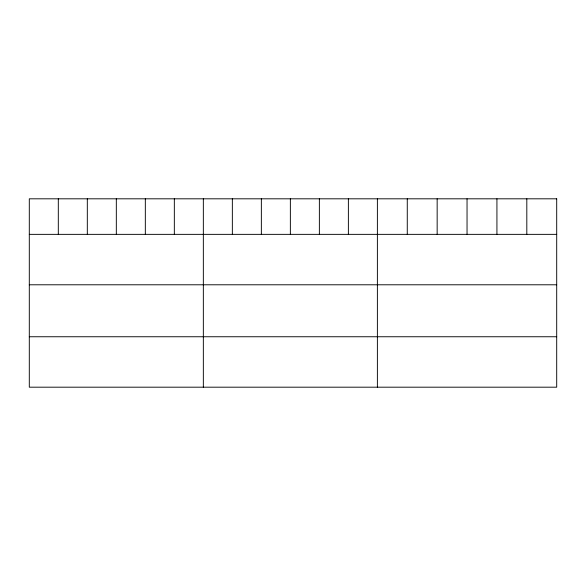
<?xml version="1.0" encoding="UTF-8"?>
<svg xmlns="http://www.w3.org/2000/svg" width="586" height="586" viewBox="0 0 586 586"><rect width="100%" height="100%" fill="white"/><g stroke="black" fill="none" stroke-linecap="round" stroke-linejoin="round"><path stroke-width="0.88" d="M29.3 234.356L556.7 234.356M29.3 284.789L556.7 284.789M29.3 336.752L556.7 336.752M526.814 198.815L526.814 234.356M496.928 198.815L496.928 234.356M467.042 198.815L467.042 234.356M437.156 198.815L437.156 234.356M407.27 198.815L407.27 234.356M377.384 198.815L377.384 387.185M348.377 198.815L348.377 234.356M319.37 198.815L319.37 234.356M290.363 198.815L290.363 234.356M261.356 198.815L261.356 234.356M232.349 198.815L232.349 234.356M203.342 198.815L203.342 387.185M174.335 198.815L174.335 234.356M145.328 198.815L145.328 234.356M116.321 198.815L116.321 234.356M87.314 198.815L87.314 234.356M58.307 198.815L58.307 234.356M556.7 198.815L29.3 198.815L29.3 387.185L556.7 387.185L556.7 198.815"/></g></svg>
